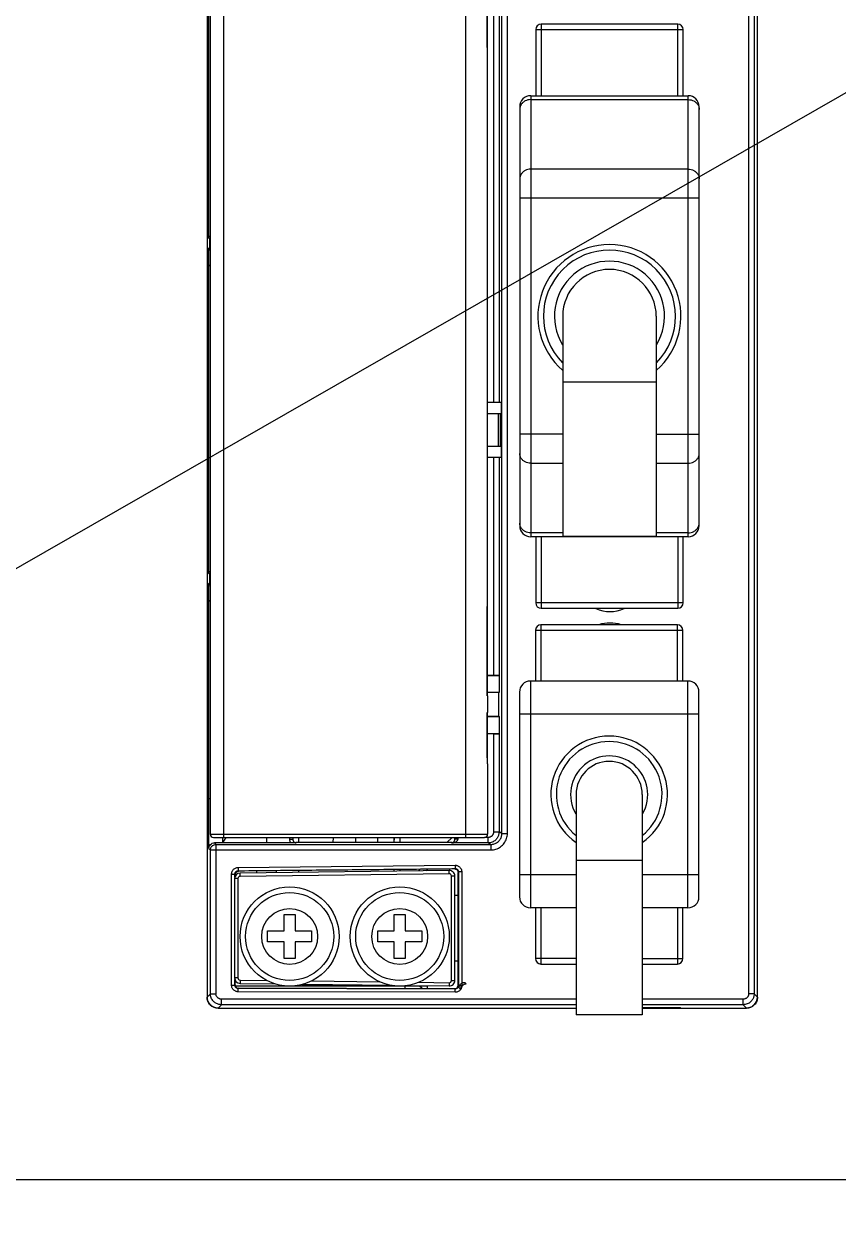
# Model space of a CAD drawing. Header units: millimetres. Extents: x 336 to 12810, y -1577 to 4105.
# Drawn here: x 7505.5 to 7579.5, y 3815.4 to 3924.3 of the extents above; entities that cross this region are included whole.
import ezdxf

# ---------------------------------------------------------------- set-up
doc = ezdxf.new("R2010")
doc.units = ezdxf.units.MM

msp = doc.modelspace()

# ---------------------------------------------------------------- linework, layer by layer
at = {"color": 2}
msp.add_line((6148.29, 3097.062), (7905.608, 4104.721), dxfattribs=at)
at = {"color": 7, "linetype": 'Continuous'}
for p, q in [((7522.147, 3994.873), (7522.147, 3835.978)), ((7572.147, 3835.979), (7572.147, 3994.873)), ((7571.341, 3961.738), (7571.341, 3836.284)), ((7571.841, 3961.255), (7571.841, 3836.284)), ((7522.432, 3943.179), (7522.432, 3850.779)), ((7523.632, 3943.479), (7523.632, 3850.479)), ((7545.632, 3943.479), (7545.632, 3850.479)), ((7548.927, 3850.838), (7548.927, 3943.119)), ((7549.426, 3850.838), (7549.426, 3943.119)), ((7522.311, 3904.88), (7522.311, 3938.643)), ((7547.6, 3922.258), (7547.6, 3930.329)), ((7547.605, 3922.27), (7547.605, 3930.329)), ((7548.164, 3928.471), (7548.164, 3889.979)), ((7548.664, 3928.479), (7548.664, 3889.979)), ((7552.497, 3924.329), (7552.497, 3917.829)), ((7564.897, 3924.329), (7552.497, 3924.329)), ((7564.897, 3917.829), (7564.897, 3924.329)), ((7551.997, 3923.829), (7551.997, 3917.829)), ((7551.997, 3923.829), (7565.397, 3923.829)), ((7565.397, 3917.829), (7565.397, 3923.829)), ((7547.6, 3922.258), (7547.605, 3922.271)), ((7547.632, 3871.999), (7547.632, 3921.658)), ((7551.547, 3917.829), (7551.547, 3877.779)), ((7551.547, 3917.829), (7565.847, 3917.829)), ((7565.847, 3877.779), (7565.847, 3917.829)), ((7550.547, 3916.829), (7550.547, 3878.779)), ((7551.547, 3917.471), (7565.847, 3917.471)), ((7566.847, 3878.779), (7566.847, 3916.829)), ((7565.847, 3911.153), (7551.547, 3911.153)), ((7566.847, 3908.51), (7550.547, 3908.51)), ((7522.311, 3904.88), (7522.374, 3904.817)), ((7522.374, 3904.817), (7522.374, 3904.04)), ((7522.374, 3904.04), (7522.313, 3903.979)), ((7522.313, 3902.344), (7522.313, 3903.979)), ((7522.432, 3902.464), (7522.311, 3902.343)), ((7522.311, 3874.43), (7522.311, 3902.343)), ((7554.447, 3897.804), (7554.447, 3877.804)), ((7562.947, 3897.804), (7562.947, 3877.804)), ((7562.947, 3891.804), (7554.447, 3891.804)), ((7548.856, 3889.979), (7547.632, 3889.979)), ((7548.856, 3889.979), (7548.856, 3888.979)), ((7547.632, 3888.979), (7548.856, 3888.979)), ((7548.586, 3888.979), (7548.586, 3885.979)), ((7548.786, 3885.979), (7548.786, 3888.979)), ((7554.447, 3887.097), (7550.547, 3887.097)), ((7562.947, 3887.097), (7566.847, 3887.097)), ((7548.856, 3885.979), (7547.632, 3885.979)), ((7548.856, 3885.979), (7548.856, 3884.979)), ((7548.856, 3884.979), (7547.632, 3884.979)), ((7548.164, 3884.979), (7548.164, 3865.191)), ((7548.664, 3884.979), (7548.664, 3865.183)), ((7551.547, 3884.454), (7554.447, 3884.454)), ((7562.947, 3884.454), (7565.847, 3884.454)), ((7554.447, 3878.136), (7551.547, 3878.136)), ((7565.847, 3877.779), (7551.547, 3877.779)), ((7551.997, 3877.779), (7551.997, 3871.779)), ((7552.497, 3877.779), (7552.497, 3871.279)), ((7562.947, 3877.804), (7554.447, 3877.804)), ((7565.847, 3878.136), (7562.947, 3878.136)), ((7564.897, 3877.779), (7564.897, 3871.279)), ((7565.397, 3871.779), (7565.397, 3877.779)), ((7522.147, 3876.479), (7522.185, 3876.479)), ((7522.185, 3867.479), (7522.185, 3876.479)), ((7522.311, 3874.43), (7522.374, 3874.367)), ((7522.374, 3874.367), (7522.374, 3873.59)), ((7522.374, 3873.59), (7522.313, 3873.529)), ((7522.313, 3871.894), (7522.313, 3873.529)), ((7522.432, 3872.014), (7522.311, 3871.893)), ((7522.311, 3853.979), (7522.311, 3871.893)), ((7565.397, 3871.779), (7551.997, 3871.779)), ((7547.6, 3863.329), (7547.6, 3871.399)), ((7547.605, 3871.387), (7547.6, 3871.399)), ((7547.605, 3863.329), (7547.605, 3871.387)), ((7552.497, 3871.279), (7564.897, 3871.279)), ((7552.472, 3869.779), (7552.472, 3864.679)), ((7564.872, 3869.779), (7552.472, 3869.779)), ((7564.872, 3864.679), (7564.872, 3869.779)), ((7551.972, 3869.279), (7551.972, 3864.679)), ((7565.372, 3869.279), (7551.972, 3869.279)), ((7565.372, 3864.679), (7565.372, 3869.279)), ((7522.147, 3867.479), (7522.185, 3867.479)), ((7548.164, 3865.191), (7547.605, 3865.191)), ((7548.664, 3865.183), (7548.703, 3865.163)), ((7548.703, 3865.163), (7547.605, 3865.163)), ((7548.703, 3863.669), (7548.703, 3865.163)), ((7551.522, 3864.679), (7551.522, 3844.079)), ((7565.822, 3864.679), (7551.522, 3864.679)), ((7565.822, 3844.079), (7565.822, 3864.679)), ((7547.6, 3863.329), (7547.632, 3863.329)), ((7547.605, 3863.669), (7548.703, 3863.669)), ((7548.647, 3863.641), (7547.605, 3863.641)), ((7547.632, 3863.329), (7547.632, 3861.829)), ((7548.647, 3863.641), (7548.703, 3863.669)), ((7548.647, 3861.441), (7548.647, 3863.641)), ((7550.522, 3863.679), (7550.522, 3845.079)), ((7566.822, 3845.079), (7566.822, 3863.679)), ((7547.6, 3861.829), (7547.632, 3861.829)), ((7547.6, 3857.758), (7547.6, 3861.829)), ((7547.605, 3857.77), (7547.605, 3861.829)), ((7548.647, 3861.441), (7547.605, 3861.441)), ((7548.703, 3861.413), (7547.605, 3861.413)), ((7548.647, 3861.441), (7548.703, 3861.413)), ((7548.703, 3859.919), (7548.703, 3861.413)), ((7566.822, 3861.679), (7550.522, 3861.679)), ((7547.605, 3859.919), (7548.703, 3859.919)), ((7548.164, 3859.891), (7547.605, 3859.891)), ((7548.164, 3859.891), (7548.164, 3850.97)), ((7548.664, 3859.899), (7548.703, 3859.919)), ((7548.664, 3859.899), (7548.664, 3850.97)), ((7547.6, 3857.758), (7547.605, 3857.771)), ((7547.632, 3857.158), (7547.632, 3850.779)), ((7555.672, 3854.379), (7555.672, 3834.379)), ((7561.672, 3854.379), (7561.672, 3834.379)), ((7522.432, 3853.979), (7522.311, 3853.979)), ((7522.313, 3849.479), (7522.313, 3853.979)), ((7522.432, 3850.779), (7547.632, 3850.779)), ((7522.732, 3850.479), (7547.332, 3850.479)), ((7522.813, 3849.979), (7522.952, 3849.839)), ((7529.725, 3849.979), (7522.813, 3849.979)), ((7523.547, 3850.479), (7523.547, 3849.979)), ((7523.859, 3850.479), (7523.547, 3849.979)), ((7527.547, 3850.479), (7527.547, 3849.979)), ((7529.642, 3850.479), (7529.642, 3850.284)), ((7529.942, 3850.284), (7529.642, 3850.284)), ((7529.942, 3850.479), (7529.942, 3850.284)), ((7544.385, 3850.017), (7530.209, 3850.017)), ((7530.242, 3849.984), (7530.209, 3850.017)), ((7530.447, 3850.479), (7530.447, 3850.017)), ((7533.56, 3850.017), (7533.666, 3850.479)), ((7535.647, 3850.017), (7535.647, 3850.479)), ((7537.647, 3850.017), (7537.647, 3850.479)), ((7539.147, 3850.017), (7539.147, 3850.479)), ((7539.647, 3850.479), (7539.647, 3850.017)), ((7543.935, 3850.017), (7544.397, 3850.479)), ((7544.338, 3849.97), (7544.385, 3850.017)), ((7547.664, 3849.97), (7544.338, 3849.97)), ((7547.664, 3850.47), (7547.332, 3850.47)), ((7547.664, 3850.47), (7547.664, 3849.97)), ((7547.927, 3849.839), (7547.664, 3849.97)), ((7548.164, 3850.97), (7548.664, 3850.97)), ((7548.927, 3850.838), (7548.664, 3850.97)), ((7548.927, 3850.838), (7549.426, 3850.838)), ((7522.313, 3849.479), (7522.452, 3849.339)), ((7522.452, 3849.339), (7547.926, 3849.339)), ((7522.452, 3836.284), (7522.452, 3849.339)), ((7522.952, 3849.839), (7547.927, 3849.839)), ((7522.952, 3849.839), (7522.952, 3836.284)), ((7547.926, 3849.839), (7547.926, 3849.339)), ((7524.969, 3847.753), (7544.674, 3847.947)), ((7524.969, 3847.753), (7524.972, 3847.453)), ((7544.674, 3847.947), (7544.677, 3847.647)), ((7561.672, 3848.379), (7555.672, 3848.379)), ((7524.375, 3837.056), (7524.375, 3847.153)), ((7524.375, 3847.153), (7524.675, 3847.153)), ((7524.647, 3846.735), (7524.647, 3837.722)), ((7524.947, 3846.735), (7524.647, 3846.735)), ((7524.675, 3846.878), (7524.675, 3847.153)), ((7524.708, 3846.961), (7524.708, 3847.12)), ((7524.734, 3846.999), (7524.734, 3847.122)), ((7524.947, 3846.735), (7524.947, 3837.722)), ((7524.972, 3847.453), (7544.677, 3847.647)), ((7544.141, 3847.472), (7525.141, 3847.235)), ((7525.144, 3846.935), (7525.141, 3847.235)), ((7544.144, 3847.172), (7525.144, 3846.935)), ((7526.647, 3847.436), (7526.647, 3847.254)), ((7528.447, 3847.276), (7528.447, 3847.453)), ((7530.447, 3847.473), (7530.447, 3847.301)), ((7539.147, 3847.41), (7539.147, 3847.558)), ((7539.647, 3847.562), (7539.647, 3847.416)), ((7541.356, 3847.437), (7541.499, 3847.58)), ((7542.072, 3847.446), (7542.213, 3847.587)), ((7544.144, 3847.172), (7544.141, 3847.472)), ((7544.347, 3837.485), (7544.347, 3846.972)), ((7544.347, 3846.972), (7544.647, 3846.972)), ((7544.647, 3837.485), (7544.647, 3846.972)), ((7544.947, 3847.314), (7544.98, 3847.347)), ((7544.947, 3837.029), (7544.947, 3847.303)), ((7544.98, 3847.347), (7544.98, 3837.008)), ((7545.28, 3847.347), (7544.98, 3847.347)), ((7545.28, 3847.347), (7545.28, 3837.008)), ((7555.672, 3847.079), (7550.522, 3847.079)), ((7566.822, 3847.079), (7561.672, 3847.079)), ((7544.647, 3845.229), (7544.947, 3845.229)), ((7529.147, 3841.979), (7529.147, 3843.479)), ((7529.147, 3843.479), (7530.147, 3843.479)), ((7530.147, 3843.479), (7530.147, 3841.979)), ((7539.147, 3841.979), (7539.147, 3843.479)), ((7539.147, 3843.479), (7540.147, 3843.479)), ((7540.147, 3843.479), (7540.147, 3841.979)), ((7555.672, 3844.079), (7551.522, 3844.079)), ((7551.972, 3844.079), (7551.972, 3839.479)), ((7552.472, 3844.079), (7552.472, 3838.979)), ((7565.822, 3844.079), (7561.672, 3844.079)), ((7564.872, 3844.079), (7564.872, 3838.979)), ((7565.372, 3839.479), (7565.372, 3844.079)), ((7527.647, 3840.979), (7527.647, 3841.979)), ((7527.647, 3841.979), (7529.147, 3841.979)), ((7530.147, 3841.979), (7531.647, 3841.979)), ((7531.647, 3841.979), (7531.647, 3840.979)), ((7537.647, 3840.979), (7537.647, 3841.979)), ((7537.647, 3841.979), (7539.147, 3841.979)), ((7540.147, 3841.979), (7541.647, 3841.979)), ((7541.647, 3841.979), (7541.647, 3840.979)), ((7529.147, 3840.979), (7527.647, 3840.979)), ((7529.147, 3839.479), (7529.147, 3840.979)), ((7531.647, 3840.979), (7530.147, 3840.979)), ((7530.147, 3840.979), (7530.147, 3839.479)), ((7539.147, 3840.979), (7537.647, 3840.979)), ((7539.147, 3839.479), (7539.147, 3840.979)), ((7540.147, 3840.979), (7540.147, 3839.479)), ((7541.647, 3840.979), (7540.147, 3840.979)), ((7530.147, 3839.479), (7529.147, 3839.479)), ((7540.147, 3839.479), (7539.147, 3839.479)), ((7544.947, 3839.229), (7544.647, 3839.229)), ((7555.672, 3839.479), (7551.972, 3839.479)), ((7561.672, 3839.479), (7565.372, 3839.479)), ((7552.472, 3838.979), (7555.672, 3838.979)), ((7561.672, 3838.979), (7564.872, 3838.979)), ((7524.375, 3837.056), (7524.675, 3837.056)), ((7524.947, 3837.722), (7524.647, 3837.722)), ((7524.675, 3837.056), (7524.675, 3837.579)), ((7524.708, 3837.089), (7524.708, 3837.496)), ((7524.709, 3837.089), (7524.71, 3837.493)), ((7542.147, 3836.979), (7524.738, 3836.979)), ((7525.144, 3837.522), (7525.141, 3837.222)), ((7525.141, 3837.222), (7528.351, 3837.182)), ((7525.144, 3837.522), (7527.583, 3837.492)), ((7530.842, 3837.151), (7538.919, 3837.05)), ((7530.947, 3837.15), (7530.947, 3837.079)), ((7530.947, 3837.079), (7536.147, 3837.079)), ((7531.606, 3837.442), (7537.849, 3837.364)), ((7531.768, 3836.979), (7531.878, 3837.079)), ((7535.115, 3837.098), (7535.115, 3836.979)), ((7535.147, 3837.097), (7535.147, 3836.979)), ((7538.559, 3837.055), (7538.587, 3837.024)), ((7540.147, 3836.747), (7540.147, 3836.979)), ((7540.263, 3837.033), (7544.141, 3836.985)), ((7541.353, 3837.32), (7544.144, 3837.285)), ((7541.682, 3836.743), (7541.447, 3836.979)), ((7541.854, 3836.979), (7541.854, 3837.013)), ((7542.147, 3837.01), (7542.147, 3836.742)), ((7544.144, 3837.285), (7544.141, 3836.985)), ((7544.347, 3837.485), (7544.647, 3837.485)), ((7544.98, 3837.008), (7544.947, 3837.041)), ((7545.28, 3837.008), (7544.98, 3837.008)), ((7545.684, 3837.179), (7545.551, 3837.311)), ((7522.452, 3836.284), (7522.147, 3835.978)), ((7522.452, 3836.284), (7522.952, 3836.284)), ((7555.672, 3835.784), (7523.452, 3835.784)), ((7523.452, 3835.284), (7523.452, 3835.784)), ((7525.008, 3836.789), (7524.974, 3836.756)), ((7544.679, 3836.708), (7524.974, 3836.756)), ((7524.974, 3836.456), (7524.974, 3836.756)), ((7544.679, 3836.408), (7524.974, 3836.456)), ((7544.646, 3836.735), (7525.008, 3836.789)), ((7544.679, 3836.708), (7544.646, 3836.741)), ((7544.679, 3836.408), (7544.679, 3836.708)), ((7545.043, 3836.82), (7545.184, 3836.679)), ((7570.841, 3835.784), (7561.672, 3835.784)), ((7570.841, 3835.284), (7570.841, 3835.784)), ((7571.841, 3836.284), (7571.341, 3836.284)), ((7571.841, 3836.284), (7572.147, 3835.978)), ((7523.452, 3835.284), (7523.147, 3834.979)), ((7523.147, 3834.979), (7555.672, 3834.979)), ((7555.672, 3835.284), (7523.452, 3835.284)), ((7570.841, 3835.284), (7561.672, 3835.284)), ((7561.672, 3835.017), (7565.147, 3835.017)), ((7561.672, 3834.979), (7571.147, 3834.979)), ((7565.147, 3834.979), (7565.147, 3835.017)), ((7570.841, 3835.284), (7571.147, 3834.979)), ((7561.672, 3834.379), (7555.672, 3834.379))]:
    msp.add_line(p, q, dxfattribs=at)
msp.add_line((7368.84, 3819.412), (7788.849, 3819.412))
for centre, radius in [((7529.647, 3841.479), 4.5), ((7539.647, 3841.479), 4.5), ((7529.647, 3841.479), 4), ((7539.647, 3841.479), 4), ((7529.647, 3841.479), 2.537), ((7539.647, 3841.479), 2.537)]:
    msp.add_circle(centre, radius, dxfattribs=at)
for centre, radius, start, end in [((7552.497, 3923.829), 0.5, 90, 180), ((7564.897, 3923.829), 0.5, 0, 90), ((7551.547, 3916.829), 1, 90, 180), ((7565.847, 3916.829), 1, 0, 90), ((7558.697, 3897.804), 6.5, 311.03496, 228.96504), ((7558.697, 3897.804), 6, 315.2713, 224.72879), ((7558.697, 3897.804), 5, 328.70037, 211.29963), ((7558.697, 3897.804), 4.25, 0, 180), ((7551.547, 3878.779), 1, 180, 270), ((7565.847, 3878.779), 1, 270, 0), ((7552.497, 3871.779), 0.5, 180, 270), ((7564.897, 3871.779), 0.5, 270, 0), ((7558.747, 3874.304), 3.317, 247.10304, 292.90247), ((7552.472, 3869.279), 0.5, 90, 180), ((7558.747, 3866.629), 3.317, 72.26015, 107.76051), ((7564.872, 3869.279), 0.5, 0, 90), ((7551.522, 3863.679), 1, 90, 180), ((7565.822, 3863.679), 1, 0, 90), ((7558.672, 3854.379), 5.3, 304.6163, 235.37235), ((7558.672, 3854.379), 4.8, 308.77013, 231.25459), ((7558.672, 3854.379), 3.5, 329.56273, 210.43727), ((7558.672, 3854.379), 3, 0, 180), ((7522.732, 3850.779), 0.3, 180, 270), ((7547.332, 3850.779), 0.3, 270, 0), ((7525.147, 3846.735), 0.5, 90.71616, 180), ((7525.147, 3846.735), 0.2, 90.71616, 180), ((7544.147, 3846.972), 0.5, 0, 90.71616), ((7544.147, 3846.972), 0.2, 0, 90.71616), ((7551.522, 3845.079), 1, 180, 270), ((7565.822, 3845.079), 1, 270, 0), ((7552.472, 3839.479), 0.5, 180, 270), ((7564.872, 3839.479), 0.5, 270, 0), ((7525.147, 3837.722), 0.5, 180, 269.28384), ((7525.147, 3837.722), 0.2, 180, 269.28384), ((7530.947, 3837.579), 0.5, 246.36286, 270), ((7544.147, 3837.485), 0.5, 269.28384, 0), ((7544.147, 3837.485), 0.2, 269.28384, 0), ((7523.147, 3835.979), 1, 180, 270), ((7571.147, 3835.979), 1, 270, 0)]:
    msp.add_arc(centre, radius, start, end, dxfattribs=at)
for points, start_tangent, end_tangent in [([(7547.632, 3921.658), (7547.623, 3921.97), (7547.6, 3922.258)], (-0.0000029, 1), (-0.1048733, 0.9944856)), ([(7547.606, 3922.258), (7547.605, 3922.272)], (-0.0854524, 0.9963423), (-0.0874217, 0.9961714)), ([(7547.632, 3921.657), (7547.63, 3921.819), (7547.617, 3922.12), (7547.606, 3922.258)], (0.0000387, 1), (-0.0854524, 0.9963423)), ([(7550.581, 3916.818), (7550.547, 3916.59)], (-0.2906709, -0.9568231), (0, -1)), ([(7551.547, 3917.471), (7551.288, 3917.441), (7551.047, 3917.353), (7550.84, 3917.213), (7550.681, 3917.031), (7550.581, 3916.818)], (-1, 0), (-0.2906709, -0.9568231)), ([(7565.847, 3917.471), (7566.106, 3917.441), (7566.347, 3917.353), (7566.554, 3917.213), (7566.713, 3917.031), (7566.813, 3916.818)], (1, 0), (0.2906708, -0.9568231)), ([(7566.813, 3916.818), (7566.847, 3916.59)], (0.2906708, -0.9568231), (0, -1)), ([(7551.547, 3911.153), (7551.288, 3911.123), (7551.047, 3911.035), (7550.84, 3910.895), (7550.681, 3910.712), (7550.581, 3910.5), (7550.547, 3910.272)], (-1, 0), (0, -1)), ([(7565.847, 3911.153), (7566.106, 3911.123), (7566.347, 3911.035), (7566.554, 3910.895), (7566.713, 3910.712), (7566.813, 3910.5), (7566.847, 3910.272)], (1, 0), (0, -1)), ([(7522.311, 3904.88), (7522.351, 3905.03), (7522.427, 3905.117)], (0, 1), (0.7901736, 0.612883)), ([(7522.427, 3904.988), (7522.414, 3904.967), (7522.374, 3904.817)], (-0.5690217, -0.8223225), (-0.0003046, -1)), ([(7522.374, 3904.817), (7522.419, 3904.816), (7522.432, 3904.817)], (0.9282475, -0.3719631), (0.9996401, 0.0268277)), ([(7522.427, 3903.743), (7522.353, 3903.829), (7522.313, 3903.979)], (-0.7849729, 0.6195301), (0, 1)), ([(7522.432, 3904.04), (7522.398, 3904.041), (7522.374, 3904.04)], (-0.9991369, -0.0415377), (-0.9292574, -0.369433)), ([(7522.427, 3903.869), (7522.414, 3903.89), (7522.374, 3904.04)], (-0.5690216, 0.8223226), (-0.0003046, 1)), ([(7551.547, 3884.454), (7551.288, 3884.485), (7551.047, 3884.573), (7550.84, 3884.712), (7550.681, 3884.895), (7550.581, 3885.107), (7550.547, 3885.335)], (-1, 0), (0, 1)), ([(7565.847, 3884.454), (7566.106, 3884.485), (7566.347, 3884.573), (7566.554, 3884.712), (7566.713, 3884.895), (7566.813, 3885.107), (7566.847, 3885.335)], (1, 0), (0, 1)), ([(7551.547, 3878.136), (7551.288, 3878.166), (7551.047, 3878.254), (7550.84, 3878.394), (7550.681, 3878.577), (7550.581, 3878.789), (7550.547, 3879.017)], (-1, 0), (0, 1)), ([(7565.847, 3878.136), (7566.106, 3878.166), (7566.347, 3878.254), (7566.554, 3878.394), (7566.713, 3878.577), (7566.813, 3878.789)], (1, 0), (0.2906709, 0.9568231)), ([(7566.813, 3878.789), (7566.847, 3879.017)], (0.2906709, 0.9568231), (0, 1)), ([(7522.311, 3874.43), (7522.351, 3874.58), (7522.427, 3874.667)], (0, 1), (0.7901736, 0.612883)), ([(7522.427, 3874.538), (7522.414, 3874.517), (7522.374, 3874.367)], (-0.5690217, -0.8223225), (-0.0003046, -1)), ([(7522.374, 3874.367), (7522.419, 3874.366), (7522.432, 3874.367)], (0.9282475, -0.3719631), (0.9996401, 0.0268277)), ([(7522.427, 3873.293), (7522.353, 3873.379), (7522.313, 3873.529)], (-0.7849729, 0.6195301), (0, 1)), ([(7522.432, 3873.59), (7522.398, 3873.591), (7522.374, 3873.59)], (-0.9991369, -0.0415377), (-0.9292574, -0.369433)), ([(7522.427, 3873.419), (7522.414, 3873.44), (7522.374, 3873.59)], (-0.5690216, 0.8223226), (-0.0003046, 1)), ([(7547.6, 3871.399), (7547.624, 3871.691), (7547.632, 3871.999)], (0.1048684, 0.9944861), (0.0001261, 1)), ([(7547.606, 3871.399), (7547.616, 3871.525), (7547.63, 3871.826), (7547.632, 3871.999)], (0.085413, 0.9963456), (0.000108, 1)), ([(7547.605, 3871.385), (7547.606, 3871.399)], (0.0873967, 0.9961736), (0.085413, 0.9963456)), ([(7548.664, 3865.183), (7548.621, 3865.186), (7548.511, 3865.189), (7548.351, 3865.19), (7548.164, 3865.191)], (-0.8944817, 0.4471046), (-1, 0)), ([(7548.164, 3859.891), (7548.351, 3859.892), (7548.511, 3859.894), (7548.621, 3859.896), (7548.664, 3859.899)], (1, 0), (0.8944817, 0.4471046)), ([(7547.632, 3857.158), (7547.623, 3857.47), (7547.6, 3857.758)], (-0.0000029, 1), (-0.1048733, 0.9944856)), ([(7547.606, 3857.758), (7547.605, 3857.772)], (-0.0854524, 0.9963423), (-0.0874217, 0.9961714)), ([(7547.632, 3857.157), (7547.63, 3857.319), (7547.617, 3857.62), (7547.606, 3857.758)], (0.0000387, 1), (-0.0854524, 0.9963423)), ([(7522.313, 3849.479), (7522.351, 3849.67), (7522.459, 3849.832), (7522.621, 3849.941), (7522.813, 3849.979)], (0, 1), (1, 0)), ([(7529.642, 3850.284), (7529.645, 3850.215), (7529.659, 3850.141), (7529.684, 3850.061)], (0.0000101, -1), (0.371418, -0.9284658)), ([(7529.684, 3850.061), (7529.725, 3849.979)], (0.371418, -0.9284658), (0.5089078, -0.8608211)), ([(7529.907, 3849.979), (7529.725, 3849.979)], (-0.9999728, -0.0073716), (-1, 0.0000003)), ([(7530.242, 3849.984), (7530.079, 3849.981), (7529.907, 3849.979)], (-0.9998474, -0.017468), (-0.9999728, -0.0073716)), ([(7529.941, 3850.284), (7529.944, 3850.248), (7529.951, 3850.208), (7529.966, 3850.166)], (0.0003111, -1), (0.3949433, -0.9187055)), ([(7529.966, 3850.166), (7529.989, 3850.122), (7530.023, 3850.079), (7530.029, 3850.072)], (0.3949433, -0.9187055), (0.706504, -0.707709)), ([(7529.996, 3850.105), (7530.058, 3850.057)], (0.7071068, -0.7071068), (0.867064, -0.4981968)), ([(7530.029, 3850.072), (7530.066, 3850.04), (7530.119, 3850.01), (7530.179, 3849.99), (7530.242, 3849.984)], (0.706504, -0.707709), (1, -0.0002622)), ([(7530.058, 3850.057), (7530.209, 3850.017)], (0.867064, -0.4981968), (1, 0)), ([(7539.147, 3850.229), (7539.187, 3850.426)], (0, 1), (0.3935544, 0.9193013)), ([(7544.338, 3849.97), (7544.442, 3849.977), (7544.535, 3849.992), (7544.615, 3850.014), (7544.686, 3850.041), (7544.747, 3850.071), (7544.799, 3850.104), (7544.843, 3850.139), (7544.878, 3850.175)], (0.9999233, 0.0123824), (0.6543562, 0.7561865)), ([(7544.385, 3850.017), (7544.535, 3850.057), (7544.556, 3850.07)], (1, 0), (0.8219276, 0.569592)), ([(7544.559, 3850.067), (7544.573, 3850.082), (7544.596, 3850.11), (7544.614, 3850.14)], (0.7066914, 0.7075219), (0.4797745, 0.8773918)), ([(7544.614, 3850.14), (7544.628, 3850.17), (7544.64, 3850.203), (7544.648, 3850.241)], (0.4797745, 0.8773918), (0.152666, 0.9882778)), ([(7544.648, 3850.241), (7544.652, 3850.284)], (0.152666, 0.9882778), (0.0086662, 0.9999624)), ([(7544.652, 3850.284), (7544.69, 3850.319), (7544.8, 3850.345)], (-0.0726916, 0.9973545), (0.9937509, 0.1116207)), ([(7544.652, 3850.38), (7544.652, 3850.47)], (0.0019762, 0.999998), (-0.0000047, 1)), ([(7544.652, 3850.284), (7544.652, 3850.38)], (0.004175, 0.9999913), (0.0019762, 0.999998)), ([(7544.8, 3850.345), (7544.952, 3850.353)], (0.9937509, 0.1116207), (0.9999922, -0.0039524)), ([(7544.878, 3850.175), (7544.907, 3850.213)], (0.6543562, 0.7561865), (0.5463375, 0.8375651)), ([(7544.907, 3850.213), (7544.929, 3850.254), (7544.945, 3850.3), (7544.952, 3850.353)], (0.5463375, 0.8375651), (0.0067909, 0.9999769)), ([(7544.952, 3850.353), (7544.952, 3850.414), (7544.952, 3850.47)], (0.0066835, 0.9999777), (0.0000004, 1)), ([(7548.664, 3850.97), (7548.655, 3850.84), (7548.631, 3850.716), (7548.59, 3850.592), (7548.529, 3850.469), (7548.446, 3850.347), (7548.338, 3850.231), (7548.201, 3850.127), (7548.038, 3850.043), (7547.855, 3849.989), (7547.664, 3849.97)], (-0.0003135, -1), (-1, -0.0002872)), ([(7548.164, 3850.97), (7548.16, 3850.905), (7548.148, 3850.843), (7548.127, 3850.781), (7548.097, 3850.719), (7548.055, 3850.659), (7548.001, 3850.601), (7547.933, 3850.548), (7547.851, 3850.506), (7547.76, 3850.479), (7547.664, 3850.47)], (-0.0000186, -1), (-1, 0.0000703)), ([(7547.926, 3849.339), (7548.391, 3849.412), (7548.809, 3849.626), (7549.14, 3849.957), (7549.353, 3850.374), (7549.426, 3850.838)], (1, -0.0001157), (0.0000935, 1)), ([(7547.927, 3849.839), (7548.236, 3849.888), (7548.515, 3850.03), (7548.736, 3850.251), (7548.878, 3850.529), (7548.927, 3850.838)], (0.9999999, -0.0003345), (-0.0002775, 1)), ([(7522.452, 3849.339), (7522.462, 3849.437), (7522.495, 3849.541), (7522.557, 3849.645), (7522.654, 3849.74), (7522.786, 3849.81), (7522.952, 3849.839)], (0.0003046, 1), (1, 0.0003046)), ([(7524.375, 3847.153), (7524.382, 3847.243), (7524.405, 3847.34), (7524.449, 3847.441), (7524.516, 3847.539), (7524.606, 3847.626), (7524.715, 3847.693), (7524.838, 3847.737), (7524.969, 3847.753)], (-0.0000028, 1), (0.9999509, 0.0099084)), ([(7544.674, 3847.947), (7544.764, 3847.941), (7544.862, 3847.919), (7544.964, 3847.876), (7545.063, 3847.809), (7545.151, 3847.718), (7545.221, 3847.608), (7545.265, 3847.482), (7545.28, 3847.347)], (0.9999513, 0.009868), (0.000075, -1)), ([(7524.675, 3847.153), (7524.679, 3847.198), (7524.69, 3847.247), (7524.712, 3847.297), (7524.746, 3847.346), (7524.79, 3847.389), (7524.845, 3847.423), (7524.906, 3847.445), (7524.972, 3847.453)], (-0.0003036, 1), (0.999954, 0.0095902)), ([(7524.708, 3847.12), (7524.748, 3847.269), (7524.857, 3847.379), (7525.016, 3847.42)], (0, 1), (0.9999514, 0.009863)), ([(7524.734, 3847.122), (7524.773, 3847.27), (7524.88, 3847.378)], (0.0024659, 0.999997), (0.8525367, 0.5226673)), ([(7524.88, 3847.378), (7524.984, 3847.417)], (0.8525367, 0.5226673), (0.9886039, 0.1505399)), ([(7524.984, 3847.417), (7525.016, 3847.42)], (0.9886039, 0.1505399), (0.9999565, 0.0093299)), ([(7525.139, 3847.421), (7525.005, 3847.42)], (-0.9999523, -0.0097638), (-0.9999523, -0.0097642)), ([(7544.139, 3847.606), (7538.197, 3847.548), (7531.653, 3847.485), (7525.139, 3847.421)], (-0.9999534, -0.0096531), (-0.9999523, -0.0097638)), ([(7544.641, 3847.611), (7544.139, 3847.606)], (-0.9999535, -0.009648), (-0.9999534, -0.0096531)), ([(7544.641, 3847.611), (7544.798, 3847.569), (7544.911, 3847.451), (7544.947, 3847.314)], (0.9999535, 0.009648), (0.0134265, -0.9999099)), ([(7544.677, 3847.647), (7544.722, 3847.644), (7544.771, 3847.633), (7544.822, 3847.612), (7544.872, 3847.578), (7544.916, 3847.533), (7544.95, 3847.478), (7544.972, 3847.415), (7544.98, 3847.347)], (0.9999482, 0.010174), (-0.0002594, -1)), ([(7524.974, 3836.456), (7524.883, 3836.463), (7524.786, 3836.487), (7524.685, 3836.531), (7524.587, 3836.598), (7524.501, 3836.689), (7524.433, 3836.799), (7524.39, 3836.923), (7524.375, 3837.056)], (-0.999997, 0.0024622), (-0.0000565, 1)), ([(7524.929, 3836.76), (7524.881, 3836.771), (7524.83, 3836.794), (7524.781, 3836.827), (7524.738, 3836.873), (7524.704, 3836.928), (7524.683, 3836.99), (7524.675, 3837.056)], (-0.9882978, 0.1525369), (0.0002678, 1)), ([(7524.709, 3837.087), (7524.748, 3836.94), (7524.858, 3836.83), (7525.008, 3836.789)], (0, -1), (0.999997, -0.0024659)), ([(7544.646, 3836.741), (7544.796, 3836.781), (7544.906, 3836.891), (7544.947, 3837.041)], (0.9999969, -0.0024807), (-0.0000149, 1)), ([(7544.98, 3837.008), (7544.977, 3836.965), (7544.967, 3836.919), (7544.948, 3836.872), (7544.917, 3836.823), (7544.873, 3836.778), (7544.817, 3836.741), (7544.751, 3836.716), (7544.679, 3836.708)], (0.0003126, -1), (-0.9999963, 0.002736)), ([(7545.28, 3837.008), (7545.274, 3836.922), (7545.253, 3836.831), (7545.215, 3836.736), (7545.154, 3836.639), (7545.066, 3836.548), (7544.954, 3836.474), (7544.822, 3836.425), (7544.679, 3836.408)], (0.0000117, -1), (-0.9999971, 0.0024111)), ([(7545.043, 3836.82), (7545.067, 3836.973), (7545.138, 3837.11), (7545.248, 3837.218), (7545.389, 3837.288), (7545.551, 3837.311)], (0, 1), (0.9998529, -0.0171505)), ([(7545.184, 3836.679), (7545.222, 3836.87), (7545.331, 3837.032), (7545.493, 3837.141), (7545.684, 3837.179)], (0, 1), (1, 0)), ([(7523.147, 3834.979), (7522.764, 3835.055), (7522.44, 3835.271), (7522.223, 3835.596), (7522.147, 3835.978)], (-1, 0), (0, 1)), ([(7523.452, 3835.284), (7523.328, 3835.292), (7523.205, 3835.315), (7523.081, 3835.356), (7522.956, 3835.416), (7522.832, 3835.5), (7522.712, 3835.612), (7522.606, 3835.752), (7522.522, 3835.917), (7522.47, 3836.098), (7522.452, 3836.284)], (-1, 0.0001505), (-0.0001497, 1)), ([(7523.452, 3835.784), (7523.39, 3835.788), (7523.329, 3835.8), (7523.267, 3835.82), (7523.204, 3835.85), (7523.142, 3835.892), (7523.082, 3835.948), (7523.029, 3836.018), (7522.987, 3836.1), (7522.961, 3836.191), (7522.952, 3836.284)], (-1, -0.0000037), (0.0000084, 1)), ([(7524.974, 3836.756), (7524.929, 3836.76)], (-0.9999977, 0.0021595), (-0.9882978, 0.1525369)), ([(7571.341, 3836.284), (7571.337, 3836.222), (7571.326, 3836.16), (7571.306, 3836.098), (7571.275, 3836.036), (7571.233, 3835.974), (7571.178, 3835.914), (7571.107, 3835.861), (7571.025, 3835.819), (7570.935, 3835.793), (7570.841, 3835.784)], (0.0000037, -1), (-1, 0.0000084)), ([(7571.841, 3836.284), (7571.833, 3836.159), (7571.81, 3836.037), (7571.77, 3835.913), (7571.709, 3835.788), (7571.625, 3835.663), (7571.514, 3835.544), (7571.374, 3835.438), (7571.209, 3835.354), (7571.028, 3835.302), (7570.841, 3835.284)], (-0.0001505, -1), (-1, -0.0001497)), ([(7572.147, 3835.978), (7572.071, 3835.596), (7571.854, 3835.271), (7571.53, 3835.055), (7571.147, 3834.979)], (0, -1), (-1, 0))]:
    msp.add_spline(points, degree=3, dxfattribs=dict(at, start_tangent=start_tangent, end_tangent=end_tangent))

doc.saveas('drawing.dxf')
